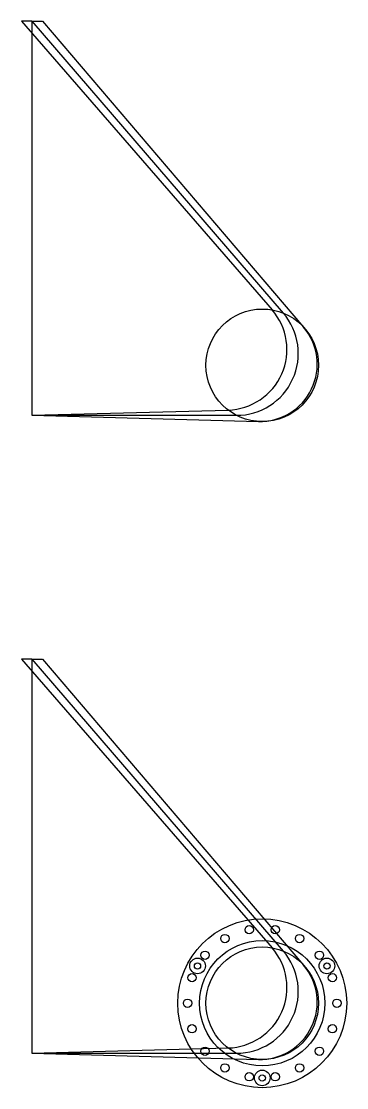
# Model space of a CAD drawing. Header units: inches. Extents: x 26 to 254, y -9 to 39.
# Drawn here: x 161.72 to 174.72, y -4.64 to 37.99 of the extents above; entities that cross this region are included whole.
import ezdxf

# ---------------------------------------------------------------- set-up
doc = ezdxf.new("R2010")
doc.units = ezdxf.units.IN
doc.header["$MEASUREMENT"] = 0

msp = doc.modelspace()

# ---------------------------------------------------------------- linework, layer by layer
for p, q in [((162.14681, 37.98666), (161.72063, 37.98666)), ((162.14681, 37.98666), (162.14681, 22.23666)), ((162.14681, 37.98666), (162.57299, 37.98666)), ((162.14681, 12.48492), (161.72063, 12.48492)), ((162.14681, 12.48492), (162.14681, -3.26508)), ((162.14681, 12.48492), (162.57299, 12.48492)), ((170.91182, -3.73202), (170.91182, -3.73202))]:
    msp.add_line(p, q)
at = {"color": 6}
for p, q in [((161.72063, 37.98666), (171.74112, 26.45185)), ((162.14681, 22.23666), (169.98097, 22.44865)), ((161.72063, 12.48492), (171.74112, 0.95011)), ((162.14681, -3.26508), (169.98097, -3.05309))]:
    msp.add_line(p, q, dxfattribs=at)
at = {"color": 3}
for p, q in [((162.14681, 37.98666), (172.18983, 26.32276)), ((162.14681, 22.23666), (170.31603, 22.23666)), ((162.14681, 12.48492), (172.18983, 0.82101)), ((162.14681, -3.26508), (170.31603, -3.26508))]:
    msp.add_line(p, q, dxfattribs=at)
at = {"color": 4}
for p, q in [((162.57299, 37.98666), (173.00032, 25.76257)), ((162.14681, 22.23666), (171.19412, 21.99185)), ((162.57299, 12.48492), (173.00032, 0.26083)), ((162.14681, -3.26508), (171.19412, -3.50989))]:
    msp.add_line(p, q, dxfattribs=at)
at = {"color": 1}
for centre in [(171.34681, 24.23666), (171.34681, -1.26508)]:
    msp.add_circle(centre, 2.25, dxfattribs=at)
for centre, radius in [((171.34681, -1.26508), 3.375), ((170.82856, 1.67408), 0.166), ((171.86506, 1.67408), 0.166), ((169.85456, 1.31957), 0.166), ((172.83906, 1.31957), 0.166), ((171.34681, -1.26508), 2.505), ((168.76216, 0.22717), 0.3125), ((169.06055, 0.65332), 0.166), ((173.63307, 0.65332), 0.166), ((173.93146, 0.22717), 0.3125), ((168.76216, 0.22717), 0.125), ((173.93146, 0.22717), 0.125), ((168.5423, -0.24432), 0.166), ((174.15132, -0.24432), 0.166), ((168.36231, -1.26508), 0.166), ((174.33131, -1.26508), 0.166), ((168.5423, -2.28584), 0.166), ((174.15132, -2.28584), 0.166), ((169.06055, -3.18348), 0.166), ((173.63307, -3.18348), 0.166), ((169.85456, -3.84973), 0.166), ((172.83906, -3.84973), 0.166), ((170.82856, -4.20424), 0.166), ((171.34681, -4.24958), 0.3125), ((171.34681, -4.24958), 0.125), ((171.86506, -4.20424), 0.166)]:
    msp.add_circle(centre, radius)
at = {"color": 6}
for centre in [(169.91556, 24.86596), (169.91556, -0.63578)]:
    msp.add_arc(centre, 2.4182, 271.55, 40.981405, dxfattribs=at)
at = {"color": 3}
for centre in [(170.31603, 24.70935), (170.31603, -0.79239)]:
    msp.add_arc(centre, 2.47269, 270, 40.72983, dxfattribs=at)
at = {"color": 4}
for centre in [(171.25604, 24.28015), (171.25604, -1.22159)]:
    msp.add_arc(centre, 2.28912, 268.45, 40.362649, dxfattribs=at)

doc.saveas('drawing.dxf')
